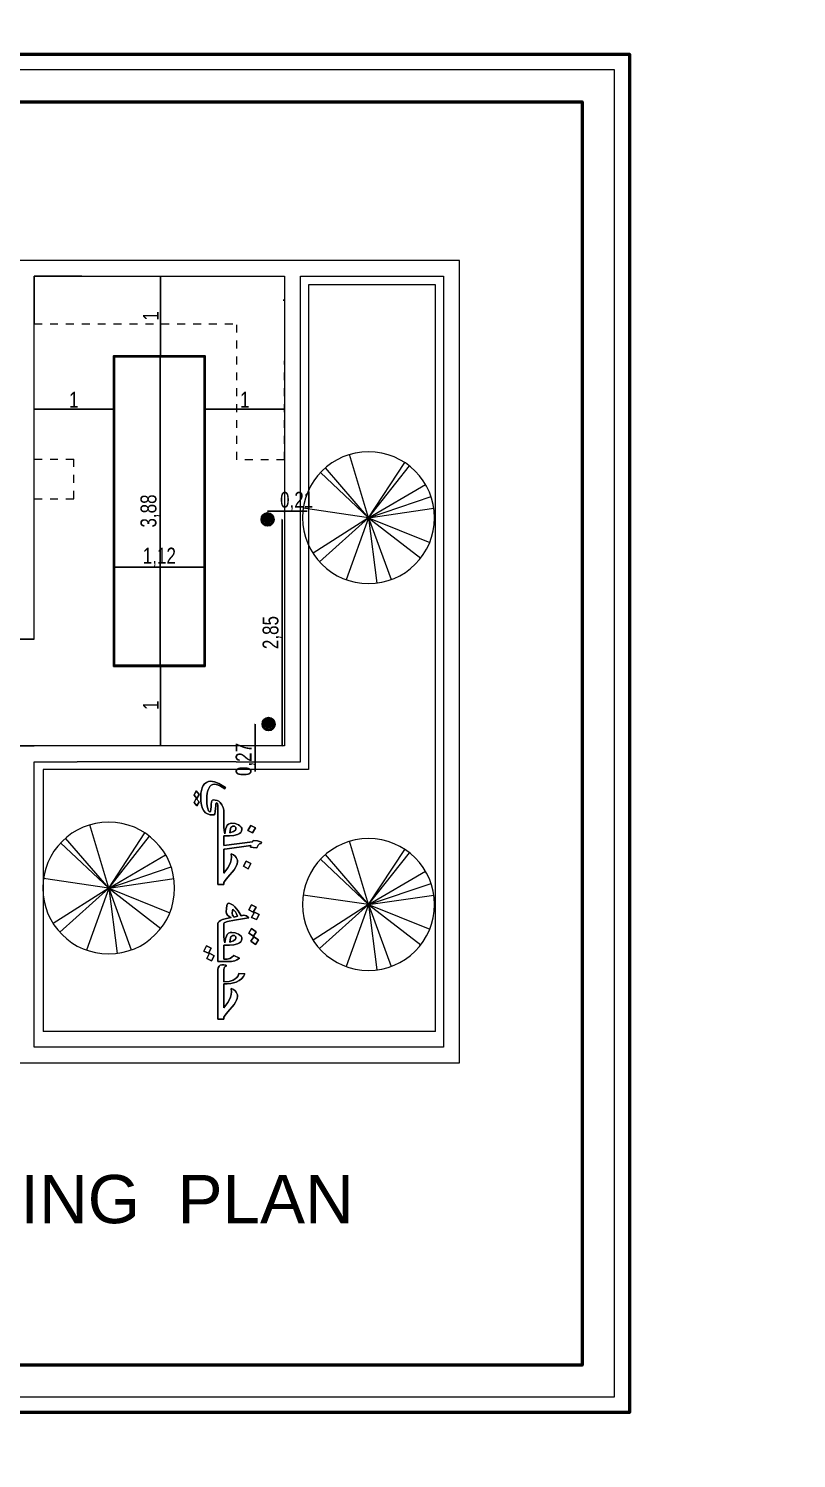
# Model space of a CAD drawing. Header units: inches. Extents: x -279 to 561, y -345 to 342.
# Drawn here: x -159.48 to -149.82, y -80.89 to -62.9 of the extents above; entities that cross this region are included whole.
import ezdxf

# ---------------------------------------------------------------- set-up
doc = ezdxf.new("R2010")
doc.units = ezdxf.units.IN
doc.header["$LTSCALE"] = 0.5
doc.header["$MEASUREMENT"] = 0
doc.linetypes.add('HIDDEN', pattern=[0.375, 0.25, -0.125])
for name, color, linetype in [('CADER', 7, 'Continuous'), ('CEILING FIXTURES LEGENDS$0$E-LTG', 1, 'Continuous'), ('PDF_A-WALL', 7, 'Continuous'), ('S-DIM', 7, 'Continuous'), ('WAL', 7, 'Continuous'), ('WallHatch-ALCHEMY', 7, 'Continuous')]:
    doc.layers.add(name, color=color, linetype=linetype)
for name, color, linetype, lineweight in [('es.writing', 144, 'Continuous', 9), ('G-ANNO-HLIN', 5, 'Continuous', 50), ('L-PLNT', 71, 'Continuous', 9)]:
    doc.layers.add(name, color=color, linetype=linetype, lineweight=lineweight)
doc.styles.add('ROM', font='AGENCYR.TTF', dxfattribs={"width": 0.8})
doc.styles.get("Standard").update_dxf_attribs({"font": 'arial.ttf'})
doc.dimstyles.new('Copy(9) of ISO-25', dxfattribs={"dimtxt": 0.2, "dimasz": 0.02, "dimexe": 0.05, "dimexo": 0.05, "dimgap": 0.02, "dimtad": 1, "dimtxsty": 'ROM', "dimblk": 'ARCHTICK', "dimcen": 0.03, "dimse1": 1, "dimse2": 1, "dimclrd": 248, "dimclrt": 248, "dimadec": 0, "dimazin": 0, "dimtfac": 1, "dimtmove": 0, "dimatfit": 3, "dimldrblk": 'DOT', "dimfxl": 1, "dimarcsym": 0})
doc.dimstyles.get("Standard").update_dxf_attribs({"dimtxt": 0.18, "dimasz": 0.18, "dimexe": 0.18, "dimexo": 0.0625, "dimgap": 0.09, "dimtad": 0, "dimtih": 1, "dimtoh": 1, "dimzin": 0, "dimdsep": 46, "dimtxsty": 'Standard', "dimcen": 0.09, "dimadec": 0, "dimazin": 0, "dimtfac": 1, "dimtofl": 0, "dimtmove": 0, "dimatfit": 3, "dimfxl": 1, "dimtolj": 1, "dimtzin": 0, "dimarcsym": 0})

# ---------------------------------------------------------------- blocks, each defined once
blk = doc.blocks.new('M_RPC Tree - Deciduous - Golden Chain - 5_5 Meters 2-368056-Level 1')
at = {"layer": 'L-PLNT'}
for q in [(-265, 786), (-118, 822), (312, 769), (-417, 717), (508, 656), (-693, 456), (-651, 515), (780, 283), (-795, -239), (-629, -542), (-569, -605), (-118, -822), (823, 106), (448, -699), (556, -616), (781, -280)]:
    blk.add_line((0, 0), q, dxfattribs=at)
for start, end in [(360, 180), (180, 360)]:
    blk.add_arc((0, 0), 830, start, end, dxfattribs=at)
blk = doc.blocks.new('_ArchTick')
at = {"color": 0, "linetype": 'ByBlock', "const_width": 0.15}
blk.add_lwpolyline([(-0.5, -0.5), (0.5, 0.5)], dxfattribs=at)
blk = doc.blocks.new('*D268')
at = {"layer": 'Defpoints', "color": 0, "transparency": 16777216}
for p in [(-156.477, -69.074), (-156.263, -68.973), (-156.263, -69.074)]:
    blk.add_point(p, dxfattribs=at)
at = {"layer": 'WAL', "color": 248, "lineweight": -2, "transparency": 16777216}
for p, q in [((-156.477, -68.973), (-156.263, -68.973)), ((-156.263, -68.973), (-155.98, -68.973))]:
    blk.add_line(p, q, dxfattribs=at)
at = {"layer": 'WAL', "color": 248, "lineweight": -2, "transparency": 16777216, "xscale": 0.02, "yscale": 0.02, "zscale": 0.02, "rotation": 180}
blk.add_blockref('_ArchTick', (-156.477, -68.973), dxfattribs=at)
at = {"layer": 'WAL', "color": 248, "lineweight": -2, "transparency": 16777216, "xscale": 0.02, "yscale": 0.02, "zscale": 0.02}
blk.add_blockref('_ArchTick', (-156.263, -68.973), dxfattribs=at)
at = {"layer": 'WAL', "color": 248, "transparency": 16777216, "insert": (-156.111, -68.846), "char_height": 0.2, "attachment_point": 5, "style": 'ROM'}
blk.add_mtext('0,21', dxfattribs=at)
blk = doc.blocks.new('_DOT')
at = {"color": 0, "linetype": 'ByBlock'}
blk.add_line((-0.5, 0), (-1, 0), dxfattribs=at)
at = {"color": 0, "linetype": 'ByBlock', "const_width": 0.5}
blk.add_lwpolyline([(-0.25, 0, 1), (0.25, 0, 1)], format="xyb", close=True, dxfattribs=at)
blk = doc.blocks.new('*D269')
at = {"layer": 'Defpoints', "color": 0, "transparency": 16777216}
for p in [(-156.464, -71.65), (-156.633, -71.924), (-156.464, -71.924)]:
    blk.add_point(p, dxfattribs=at)
at = {"layer": 'WAL', "color": 248, "lineweight": -2, "transparency": 16777216}
for p, q in [((-156.633, -71.65), (-156.633, -71.924)), ((-156.633, -71.924), (-156.633, -72.248))]:
    blk.add_line(p, q, dxfattribs=at)
at = {"layer": 'WAL', "color": 248, "lineweight": -2, "transparency": 16777216, "xscale": 0.02, "yscale": 0.02, "zscale": 0.02}
for p, rotation in [((-156.633, -71.65), 90), ((-156.633, -71.924), 270)]:
    blk.add_blockref('_ArchTick', p, dxfattribs=dict(at, rotation=rotation))
at = {"layer": 'WAL', "color": 248, "transparency": 16777216, "insert": (-156.76, -72.096), "char_height": 0.2, "attachment_point": 5, "rotation": 90, "style": 'ROM'}
blk.add_mtext('0,27', dxfattribs=at)
blk = doc.blocks.new('*D270')
at = {"layer": 'Defpoints', "color": 0, "transparency": 16777216}
for p in [(-156.477, -69.074), (-156.294, -69.074), (-156.442, -71.924)]:
    blk.add_point(p, dxfattribs=at)
at = {"layer": 'WAL', "color": 248, "lineweight": -2, "transparency": 16777216}
blk.add_line((-156.294, -71.924), (-156.294, -69.074), dxfattribs=at)
at = {"layer": 'WAL', "color": 248, "lineweight": -2, "transparency": 16777216, "xscale": 0.02, "yscale": 0.02, "zscale": 0.02}
for p, rotation in [((-156.294, -69.074), 90), ((-156.294, -71.924), 270)]:
    blk.add_blockref('_ArchTick', p, dxfattribs=dict(at, rotation=rotation))
at = {"layer": 'WAL', "color": 248, "transparency": 16777216, "insert": (-156.421, -70.499), "char_height": 0.2, "attachment_point": 5, "rotation": 90, "style": 'ROM'}
blk.add_mtext('2,85', dxfattribs=at)
blk = doc.blocks.new('*D84')
at = {"layer": 'Defpoints', "color": 0, "transparency": 16777216}
for p in [(-157.263, -67.66), (-156.263, -67.66), (-157.263, -67.689)]:
    blk.add_point(p, dxfattribs=at)
at = {"layer": 'WAL', "color": 248, "lineweight": -2, "transparency": 16777216}
blk.add_line((-156.263, -67.689), (-157.263, -67.689), dxfattribs=at)
at = {"layer": 'WAL', "color": 248, "lineweight": -2, "transparency": 16777216, "xscale": 0.02, "yscale": 0.02, "zscale": 0.02, "rotation": 180}
blk.add_blockref('_ArchTick', (-157.263, -67.689), dxfattribs=at)
at = {"layer": 'WAL', "color": 248, "lineweight": -2, "transparency": 16777216, "xscale": 0.02, "yscale": 0.02, "zscale": 0.02}
blk.add_blockref('_ArchTick', (-156.263, -67.689), dxfattribs=at)
at = {"layer": 'WAL', "color": 248, "transparency": 16777216, "insert": (-156.763, -67.569), "char_height": 0.2, "attachment_point": 5, "style": 'ROM'}
blk.add_mtext('1', dxfattribs=at)
blk = doc.blocks.new('*D85')
at = {"layer": 'Defpoints', "color": 0, "transparency": 16777216}
for p in [(-157.888, -66.015), (-157.825, -66.015), (-157.838, -67.015)]:
    blk.add_point(p, dxfattribs=at)
at = {"layer": 'WAL', "color": 248, "lineweight": -2, "transparency": 16777216}
blk.add_line((-157.825, -67.015), (-157.825, -66.015), dxfattribs=at)
at = {"layer": 'WAL', "color": 248, "lineweight": -2, "transparency": 16777216, "xscale": 0.02, "yscale": 0.02, "zscale": 0.02}
for p, rotation in [((-157.825, -66.015), 90), ((-157.825, -67.015), 270)]:
    blk.add_blockref('_ArchTick', p, dxfattribs=dict(at, rotation=rotation))
at = {"layer": 'WAL', "color": 248, "transparency": 16777216, "insert": (-157.945, -66.515), "char_height": 0.2, "attachment_point": 5, "rotation": 90, "style": 'ROM'}
blk.add_mtext('1', dxfattribs=at)
blk = doc.blocks.new('*D86')
at = {"layer": 'Defpoints', "color": 0, "transparency": 16777216}
for p in [(-159.414, -67.66), (-158.414, -67.66), (-159.414, -67.689)]:
    blk.add_point(p, dxfattribs=at)
at = {"layer": 'WAL', "color": 248, "lineweight": -2, "transparency": 16777216}
blk.add_line((-158.414, -67.689), (-159.414, -67.689), dxfattribs=at)
at = {"layer": 'WAL', "color": 248, "lineweight": -2, "transparency": 16777216, "xscale": 0.02, "yscale": 0.02, "zscale": 0.02, "rotation": 180}
blk.add_blockref('_ArchTick', (-159.414, -67.689), dxfattribs=at)
at = {"layer": 'WAL', "color": 248, "lineweight": -2, "transparency": 16777216, "xscale": 0.02, "yscale": 0.02, "zscale": 0.02}
blk.add_blockref('_ArchTick', (-158.414, -67.689), dxfattribs=at)
at = {"layer": 'WAL', "color": 248, "transparency": 16777216, "insert": (-158.914, -67.569), "char_height": 0.2, "attachment_point": 5, "style": 'ROM'}
blk.add_mtext('1', dxfattribs=at)
blk = doc.blocks.new('*D87')
at = {"layer": 'Defpoints', "color": 0, "transparency": 16777216}
for p in [(-157.888, -70.914), (-157.825, -70.914), (-157.838, -71.914)]:
    blk.add_point(p, dxfattribs=at)
at = {"layer": 'WAL', "color": 248, "lineweight": -2, "transparency": 16777216}
blk.add_line((-157.825, -71.914), (-157.825, -70.914), dxfattribs=at)
at = {"layer": 'WAL', "color": 248, "lineweight": -2, "transparency": 16777216, "xscale": 0.02, "yscale": 0.02, "zscale": 0.02}
for p, rotation in [((-157.825, -70.914), 90), ((-157.825, -71.914), 270)]:
    blk.add_blockref('_ArchTick', p, dxfattribs=dict(at, rotation=rotation))
at = {"layer": 'WAL', "color": 248, "transparency": 16777216, "insert": (-157.945, -71.414), "char_height": 0.2, "attachment_point": 5, "rotation": 90, "style": 'ROM'}
blk.add_mtext('1', dxfattribs=at)
blk = doc.blocks.new('*D88')
at = {"layer": 'Defpoints', "color": 0, "transparency": 16777216}
for p in [(-158.065, -67.028), (-158.065, -70.91), (-157.83, -70.91)]:
    blk.add_point(p, dxfattribs=at)
at = {"layer": 'WAL', "color": 248, "lineweight": -2, "transparency": 16777216}
blk.add_line((-157.83, -67.028), (-157.83, -70.91), dxfattribs=at)
at = {"layer": 'WAL', "color": 248, "lineweight": -2, "transparency": 16777216, "xscale": 0.02, "yscale": 0.02, "zscale": 0.02}
for p, rotation in [((-157.83, -67.028), 90), ((-157.83, -70.91), 270)]:
    blk.add_blockref('_ArchTick', p, dxfattribs=dict(at, rotation=rotation))
at = {"layer": 'WAL', "color": 248, "transparency": 16777216, "insert": (-157.957, -68.969), "char_height": 0.2, "attachment_point": 5, "rotation": 90, "style": 'ROM'}
blk.add_mtext('3,88', dxfattribs=at)
blk = doc.blocks.new('*D89')
at = {"layer": 'Defpoints', "color": 0, "transparency": 16777216}
for p in [(-158.401, -69.269), (-157.276, -69.269), (-158.401, -69.676)]:
    blk.add_point(p, dxfattribs=at)
at = {"layer": 'WAL', "color": 248, "lineweight": -2, "transparency": 16777216}
blk.add_line((-157.276, -69.676), (-158.401, -69.676), dxfattribs=at)
at = {"layer": 'WAL', "color": 248, "lineweight": -2, "transparency": 16777216, "xscale": 0.02, "yscale": 0.02, "zscale": 0.02, "rotation": 180}
blk.add_blockref('_ArchTick', (-158.401, -69.676), dxfattribs=at)
at = {"layer": 'WAL', "color": 248, "lineweight": -2, "transparency": 16777216, "xscale": 0.02, "yscale": 0.02, "zscale": 0.02}
blk.add_blockref('_ArchTick', (-157.276, -69.676), dxfattribs=at)
at = {"layer": 'WAL', "color": 248, "transparency": 16777216, "insert": (-157.838, -69.549), "char_height": 0.2, "attachment_point": 5, "style": 'ROM'}
blk.add_mtext('1,12', dxfattribs=at)
blk = doc.blocks.new('*D1071')
at = {"color": 0, "linetype": 'ByBlock', "lineweight": -2, "transparency": 16777216}
for p, q in [((558.652, 342.279), (558.652, 342.473)), ((560.652, 342.279), (560.652, 342.473)), ((558.832, 342.293), (559.172, 342.293)), ((560.472, 342.293), (560.132, 342.293))]:
    blk.add_line(p, q, dxfattribs=at)
at = {"color": 0, "linetype": 'ByBlock', "transparency": 16777216}
for points in [[(558.832, 342.323), (558.832, 342.263), (558.652, 342.293)], [(560.472, 342.323), (560.472, 342.263), (560.652, 342.293)]]:
    blk.add_solid(points, dxfattribs=at)
at = {"layer": 'Defpoints', "color": 0, "linetype": 'ByBlock', "transparency": 16777216}
for p in [(560.652, 342.293), (558.652, 342.216), (560.652, 342.216)]:
    blk.add_point(p, dxfattribs=at)
at = {"layer": 'Defpoints', "color": 0, "ltscale": 0.5, "transparency": 16777216}
for p in [(-209.5, -305.36), (-209.5, -305.81), (-209.5, -305.81)]:
    blk.add_point(p, dxfattribs=at)
at = {"layer": 'S-DIM', "color": 0, "lineweight": -2, "ltscale": 0.5, "transparency": 16777216}
for p, q in [((-209.5, -305.18), (-209.5, -305)), ((-209.563, -305.36), (-209.68, -305.36)), ((-209.563, -305.81), (-209.68, -305.81)), ((-209.5, -305.99), (-209.5, -306.17))]:
    blk.add_line(p, q, dxfattribs=at)
at = {"layer": 'S-DIM', "color": 0, "ltscale": 0.5, "transparency": 16777216}
for points in [[(-209.53, -305.18), (-209.47, -305.18), (-209.5, -305.36)], [(-209.53, -305.99), (-209.47, -305.99), (-209.5, -305.81)]]:
    blk.add_solid(points, dxfattribs=at)
at = {"color": 0, "linetype": 'ByBlock', "transparency": 16777216, "insert": (559.652, 342.293), "char_height": 0.18, "attachment_point": 5}
blk.add_mtext('\\A1;2.0000', dxfattribs=at)
at = {"layer": 'S-DIM', "color": 0, "ltscale": 0.5, "transparency": 16777216, "insert": (-209.5, -305.585), "char_height": 0.18, "attachment_point": 5}
blk.add_mtext('\\A1;0.45', dxfattribs=at)

msp = doc.modelspace()

# ---------------------------------------------------------------- hatches: boundary and pattern name
at = {"layer": 'WallHatch-ALCHEMY', "transparency": 33554687}
h = msp.add_hatch(color=1, dxfattribs=at)
h.dxf.hatch_style = 1
h.paths.add_polyline_path([(-156.422, -69.074, 1), (-156.531, -69.074, 1)])
h = msp.add_hatch(color=1, dxfattribs=at)
h.dxf.hatch_style = 1
h.paths.add_polyline_path([(-156.41, -71.65, 1), (-156.518, -71.65, 1)])

# ---------------------------------------------------------------- linework, layer by layer
for p, q in [((-159.414, -66.015), (-159.414, -66.615)), ((-159.414, -66.015), (-158.814, -66.015)), ((-158.414, -67.517), (-158.414, -68.075)), ((-159.414, -70.58), (-160.696, -70.58)), ((-159.414, -71.924), (-160.747, -71.924))]:
    msp.add_line(p, q)
at = {"color": 250, "linetype": 'Continuous', "ltscale": 0.3}
msp.add_lwpolyline([(-156.273, -66.325), (-156.273, -66.305)], dxfattribs=at)
msp.add_lwpolyline([(-157.263, -70.924), (-157.263, -67.015), (-158.414, -67.015), (-158.414, -70.924)], close=True)
at = {"layer": 'CADER', "lineweight": 18}
for points in [[(-177.623, -63.218), (-151.921, -63.218), (-151.921, -80.317), (-177.623, -80.317)], [(-177.428, -63.414), (-152.116, -63.414), (-152.116, -80.121), (-177.428, -80.121)]]:
    msp.add_lwpolyline(points, close=True, dxfattribs=at)
at = {"layer": 'CEILING FIXTURES LEGENDS$0$E-LTG'}
msp.add_lwpolyline([(-157.276, -70.91), (-157.276, -67.028), (-158.401, -67.028), (-158.401, -70.91)], close=True, dxfattribs=at)
for centre, radius in [((-156.477, -69.074), 0.0819), ((-156.477, -69.074), 0.0711), ((-156.477, -69.074), 0.0711), ((-156.477, -69.074), 0.0711), ((-156.477, -69.074), 0.0711), ((-156.477, -69.074), 0.0541), ((-156.477, -69.074), 0.0541), ((-156.477, -69.074), 0.0541), ((-156.464, -71.65), 0.0819), ((-156.464, -71.65), 0.0711), ((-156.464, -71.65), 0.0711), ((-156.464, -71.65), 0.0711), ((-156.464, -71.65), 0.0711), ((-156.464, -71.65), 0.0541), ((-156.464, -71.65), 0.0541), ((-156.464, -71.65), 0.0541)]:
    msp.add_circle(centre, radius, dxfattribs=at)
at = {"layer": 'es.writing', "color": 18, "linetype": 'HIDDEN', "lineweight": 5, "ltscale": 0.08, "true_color": 0x000000}
for p, q in [((-159.414, -66.615), (-156.863, -66.615)), ((-159.414, -68.315), (-158.914, -68.315)), ((-158.914, -68.815), (-158.914, -68.315)), ((-159.414, -68.815), (-158.914, -68.815))]:
    msp.add_line(p, q, dxfattribs=at)
msp.add_lwpolyline([(-156.263, -68.324), (-156.262, -67.08), (-156.263, -68.324), (-156.862, -68.324), (-156.863, -66.615)], dxfattribs=at)
at = {"layer": 'G-ANNO-HLIN', "color": 0}
for points in [[(-177.623, -63.218), (-151.921, -63.218), (-151.921, -80.317), (-177.623, -80.317)], [(-177.024, -63.818), (-152.52, -63.818), (-152.52, -79.718), (-177.024, -79.718)]]:
    msp.add_lwpolyline(points, close=True, dxfattribs=at)
at = {"layer": 'PDF_A-WALL', "lineweight": 9}
for p, q in [((-154.062, -65.815), (-168.067, -65.815)), ((-156.263, -65.815), (-159.414, -65.815)), ((-154.062, -75.915), (-154.062, -65.815)), ((-159.414, -68.512), (-159.414, -66.015)), ((-159.414, -66.015), (-156.263, -66.015)), ((-156.263, -66.015), (-156.263, -71.924)), ((-156.063, -66.015), (-154.262, -66.015)), ((-156.063, -72.124), (-156.063, -66.015)), ((-154.262, -66.015), (-154.262, -75.715)), ((-154.362, -66.121), (-155.962, -66.121)), ((-155.962, -66.121), (-155.962, -72.221)), ((-154.362, -75.521), (-154.362, -66.121)), ((-159.414, -70.58), (-159.414, -68.512)), ((-158.873, -71.924), (-159.414, -71.924)), ((-156.873, -71.924), (-158.873, -71.924)), ((-156.263, -71.924), (-156.873, -71.924)), ((-159.414, -75.715), (-159.414, -72.124)), ((-159.414, -72.124), (-158.873, -72.124)), ((-156.873, -72.124), (-158.873, -72.124)), ((-156.873, -72.124), (-156.063, -72.124)), ((-155.962, -72.221), (-159.302, -72.221)), ((-159.302, -72.221), (-159.302, -75.521)), ((-157.374, -72.492), (-157.402, -72.545)), ((-157.402, -72.545), (-157.374, -72.492)), ((-157.336, -72.535), (-157.374, -72.492)), ((-157.374, -72.492), (-157.336, -72.535)), ((-157.31, -72.485), (-157.315, -72.522)), ((-157.315, -72.522), (-157.31, -72.485)), ((-157.3, -72.453), (-157.31, -72.485)), ((-157.31, -72.485), (-157.3, -72.453)), ((-157.287, -72.425), (-157.3, -72.453)), ((-157.3, -72.453), (-157.287, -72.425)), ((-157.269, -72.401), (-157.287, -72.425)), ((-157.287, -72.425), (-157.269, -72.401)), ((-157.247, -72.384), (-157.269, -72.401)), ((-157.269, -72.401), (-157.247, -72.384)), ((-157.222, -72.373), (-157.247, -72.384)), ((-157.247, -72.384), (-157.222, -72.373)), ((-157.24, -72.556), (-157.236, -72.52)), ((-157.236, -72.52), (-157.24, -72.556)), ((-157.236, -72.52), (-157.228, -72.488)), ((-157.228, -72.488), (-157.236, -72.52)), ((-157.228, -72.488), (-157.217, -72.46)), ((-157.217, -72.46), (-157.228, -72.488)), ((-157.194, -72.37), (-157.222, -72.373)), ((-157.222, -72.373), (-157.194, -72.37)), ((-157.217, -72.46), (-157.202, -72.437)), ((-157.202, -72.437), (-157.217, -72.46)), ((-157.202, -72.437), (-157.185, -72.421)), ((-157.185, -72.421), (-157.202, -72.437)), ((-157.169, -72.372), (-157.194, -72.37)), ((-157.194, -72.37), (-157.169, -72.372)), ((-157.185, -72.421), (-157.164, -72.411)), ((-157.164, -72.411), (-157.185, -72.421)), ((-157.144, -72.377), (-157.169, -72.372)), ((-157.169, -72.372), (-157.144, -72.377)), ((-157.164, -72.411), (-157.14, -72.408)), ((-157.14, -72.408), (-157.164, -72.411)), ((-157.091, -72.398), (-157.144, -72.377)), ((-157.144, -72.377), (-157.091, -72.398)), ((-157.14, -72.408), (-157.108, -72.414)), ((-157.108, -72.414), (-157.14, -72.408)), ((-157.108, -72.414), (-157.067, -72.432)), ((-157.067, -72.432), (-157.108, -72.414)), ((-157.006, -72.45), (-157.091, -72.398)), ((-157.091, -72.398), (-157.006, -72.45)), ((-157.067, -72.432), (-157.014, -72.464)), ((-157.014, -72.464), (-157.067, -72.432)), ((-157.014, -72.464), (-157.006, -72.45)), ((-157.006, -72.45), (-157.014, -72.464)), ((-157.402, -72.545), (-157.368, -72.587)), ((-157.368, -72.587), (-157.402, -72.545)), ((-157.374, -72.587), (-157.402, -72.638)), ((-157.402, -72.638), (-157.374, -72.587)), ((-157.402, -72.638), (-157.368, -72.681)), ((-157.368, -72.681), (-157.402, -72.638)), ((-157.336, -72.628), (-157.374, -72.587)), ((-157.374, -72.587), (-157.336, -72.628)), ((-157.368, -72.587), (-157.336, -72.535)), ((-157.336, -72.535), (-157.368, -72.587)), ((-157.368, -72.681), (-157.336, -72.628)), ((-157.336, -72.628), (-157.368, -72.681)), ((-157.315, -72.522), (-157.317, -72.564)), ((-157.317, -72.564), (-157.315, -72.522)), ((-157.317, -72.564), (-157.315, -72.622)), ((-157.315, -72.622), (-157.317, -72.564)), ((-157.315, -72.622), (-157.307, -72.672)), ((-157.307, -72.672), (-157.315, -72.622)), ((-157.307, -72.672), (-157.295, -72.712)), ((-157.295, -72.712), (-157.307, -72.672)), ((-157.242, -72.598), (-157.24, -72.556)), ((-157.24, -72.556), (-157.242, -72.598)), ((-157.24, -72.653), (-157.242, -72.598)), ((-157.242, -72.598), (-157.24, -72.653)), ((-157.233, -72.701), (-157.24, -72.653)), ((-157.24, -72.653), (-157.233, -72.701)), ((-157.22, -72.742), (-157.233, -72.701)), ((-157.233, -72.701), (-157.22, -72.742)), ((-157.187, -72.69), (-157.189, -72.727)), ((-157.189, -72.727), (-157.187, -72.69)), ((-157.185, -72.657), (-157.187, -72.69)), ((-157.187, -72.69), (-157.185, -72.657)), ((-157.184, -72.633), (-157.185, -72.657)), ((-157.185, -72.657), (-157.184, -72.633)), ((-157.179, -72.617), (-157.184, -72.633)), ((-157.184, -72.633), (-157.179, -72.617)), ((-157.17, -72.608), (-157.179, -72.617)), ((-157.179, -72.617), (-157.17, -72.608)), ((-157.158, -72.605), (-157.17, -72.608)), ((-157.17, -72.608), (-157.158, -72.605)), ((-157.134, -72.607), (-157.158, -72.605)), ((-157.158, -72.605), (-157.134, -72.607)), ((-157.111, -72.613), (-157.134, -72.607)), ((-157.134, -72.607), (-157.111, -72.613)), ((-157.13, -72.71), (-157.129, -72.682)), ((-157.129, -72.682), (-157.13, -72.71)), ((-157.129, -72.682), (-157.126, -72.653)), ((-157.126, -72.653), (-157.129, -72.682)), ((-157.126, -72.653), (-157.122, -72.646)), ((-157.122, -72.646), (-157.126, -72.653)), ((-157.122, -72.646), (-157.116, -72.643)), ((-157.116, -72.643), (-157.122, -72.646)), ((-157.116, -72.643), (-157.112, -72.645)), ((-157.112, -72.645), (-157.116, -72.643)), ((-157.112, -72.645), (-157.108, -72.651)), ((-157.108, -72.651), (-157.112, -72.645)), ((-157.092, -72.622), (-157.111, -72.613)), ((-157.111, -72.613), (-157.092, -72.622)), ((-157.108, -72.651), (-157.104, -72.675)), ((-157.104, -72.675), (-157.108, -72.651)), ((-157.104, -72.675), (-157.101, -72.769)), ((-157.101, -72.769), (-157.104, -72.675)), ((-157.074, -72.636), (-157.092, -72.622)), ((-157.092, -72.622), (-157.074, -72.636)), ((-157.051, -72.665), (-157.074, -72.636)), ((-157.074, -72.636), (-157.051, -72.665)), ((-157.035, -72.702), (-157.051, -72.665)), ((-157.051, -72.665), (-157.035, -72.702)), ((-157.295, -72.712), (-157.278, -72.744)), ((-157.278, -72.744), (-157.295, -72.712)), ((-157.278, -72.744), (-157.257, -72.766)), ((-157.257, -72.766), (-157.278, -72.744)), ((-157.257, -72.766), (-157.231, -72.781)), ((-157.231, -72.781), (-157.257, -72.766)), ((-157.231, -72.781), (-157.2, -72.791)), ((-157.2, -72.791), (-157.231, -72.781)), ((-157.212, -72.753), (-157.22, -72.742)), ((-157.22, -72.742), (-157.212, -72.753)), ((-157.203, -72.756), (-157.212, -72.753)), ((-157.212, -72.753), (-157.203, -72.756)), ((-157.197, -72.754), (-157.203, -72.756)), ((-157.203, -72.756), (-157.197, -72.754)), ((-157.2, -72.791), (-157.163, -72.794)), ((-157.163, -72.794), (-157.2, -72.791)), ((-157.193, -72.75), (-157.197, -72.754)), ((-157.197, -72.754), (-157.193, -72.75)), ((-157.189, -72.727), (-157.193, -72.75)), ((-157.193, -72.75), (-157.189, -72.727)), ((-157.163, -72.794), (-157.149, -72.791)), ((-157.149, -72.791), (-157.163, -72.794)), ((-157.149, -72.791), (-157.141, -72.782)), ((-157.141, -72.782), (-157.149, -72.791)), ((-157.141, -72.782), (-157.134, -72.754)), ((-157.134, -72.754), (-157.141, -72.782)), ((-157.134, -72.754), (-157.13, -72.71)), ((-157.13, -72.71), (-157.134, -72.754)), ((-157.101, -72.769), (-157.101, -72.813)), ((-157.101, -72.813), (-157.101, -72.769)), ((-157.101, -72.813), (-157.101, -72.841)), ((-157.101, -72.841), (-157.101, -72.813)), ((-157.101, -72.841), (-157.101, -73.029)), ((-157.101, -73.029), (-157.101, -72.841)), ((-157.028, -72.735), (-157.035, -72.702)), ((-157.035, -72.702), (-157.028, -72.735)), ((-157.025, -72.769), (-157.028, -72.735)), ((-157.028, -72.735), (-157.025, -72.769)), ((-157.025, -72.813), (-157.025, -72.769)), ((-157.025, -72.769), (-157.025, -72.813)), ((-157.025, -72.841), (-157.025, -72.813)), ((-157.025, -72.813), (-157.025, -72.841)), ((-157.025, -72.95), (-157.025, -72.841)), ((-157.025, -72.841), (-157.025, -72.95)), ((-157.101, -73.029), (-157.101, -73.058)), ((-157.101, -73.058), (-157.101, -73.029)), ((-157.101, -73.058), (-157.101, -73.199)), ((-157.101, -73.199), (-157.101, -73.058)), ((-157.023, -72.992), (-157.025, -72.95)), ((-157.025, -72.95), (-157.023, -72.992)), ((-157.025, -73.18), (-157.025, -73.058)), ((-157.025, -73.058), (-156.956, -73.058)), ((-156.956, -73.058), (-157.025, -73.058)), ((-157.025, -73.058), (-157.025, -73.18)), ((-157.015, -73.03), (-157.023, -72.992)), ((-157.023, -72.992), (-157.015, -73.03)), ((-157.005, -72.975), (-157.015, -73.03)), ((-157.015, -73.03), (-157.005, -72.975)), ((-156.995, -72.943), (-157.005, -72.975)), ((-157.005, -72.975), (-156.995, -72.943)), ((-156.983, -72.923), (-156.995, -72.943)), ((-156.995, -72.943), (-156.983, -72.923)), ((-156.967, -72.909), (-156.983, -72.923)), ((-156.983, -72.923), (-156.967, -72.909)), ((-156.948, -72.9), (-156.967, -72.909)), ((-156.967, -72.909), (-156.948, -72.9)), ((-156.956, -73.058), (-156.901, -73.053)), ((-156.901, -73.053), (-156.956, -73.058)), ((-156.95, -73.02), (-156.943, -72.967)), ((-156.943, -72.967), (-156.95, -73.02)), ((-156.904, -73.002), (-156.95, -73.02)), ((-156.95, -73.02), (-156.904, -73.002)), ((-156.925, -72.897), (-156.948, -72.9)), ((-156.948, -72.9), (-156.925, -72.897)), ((-156.943, -72.967), (-156.937, -72.953)), ((-156.937, -72.953), (-156.943, -72.967)), ((-156.937, -72.953), (-156.928, -72.943)), ((-156.928, -72.943), (-156.937, -72.953)), ((-156.928, -72.943), (-156.917, -72.937)), ((-156.917, -72.937), (-156.928, -72.943)), ((-156.883, -72.903), (-156.925, -72.897)), ((-156.925, -72.897), (-156.883, -72.903)), ((-156.917, -72.937), (-156.903, -72.935)), ((-156.903, -72.935), (-156.917, -72.937)), ((-156.882, -72.984), (-156.904, -73.002)), ((-156.904, -73.002), (-156.882, -72.984)), ((-156.903, -72.935), (-156.892, -72.937)), ((-156.892, -72.937), (-156.903, -72.935)), ((-156.901, -73.053), (-156.854, -73.041)), ((-156.854, -73.041), (-156.901, -73.053)), ((-156.892, -72.937), (-156.883, -72.943)), ((-156.883, -72.943), (-156.892, -72.937)), ((-156.843, -72.919), (-156.883, -72.903)), ((-156.883, -72.903), (-156.843, -72.919)), ((-156.883, -72.943), (-156.877, -72.952)), ((-156.877, -72.952), (-156.883, -72.943)), ((-156.876, -72.974), (-156.882, -72.984)), ((-156.882, -72.984), (-156.876, -72.974)), ((-156.877, -72.952), (-156.875, -72.962)), ((-156.875, -72.962), (-156.877, -72.952)), ((-156.875, -72.962), (-156.876, -72.974)), ((-156.876, -72.974), (-156.875, -72.962)), ((-156.854, -73.041), (-156.83, -73.029)), ((-156.83, -73.029), (-156.854, -73.041)), ((-156.824, -72.932), (-156.843, -72.919)), ((-156.843, -72.919), (-156.824, -72.932)), ((-156.83, -73.029), (-156.813, -73.015)), ((-156.813, -73.015), (-156.83, -73.029)), ((-156.81, -72.947), (-156.824, -72.932)), ((-156.824, -72.932), (-156.81, -72.947)), ((-156.813, -73.015), (-156.803, -72.998)), ((-156.803, -72.998), (-156.813, -73.015)), ((-156.802, -72.962), (-156.81, -72.947)), ((-156.81, -72.947), (-156.802, -72.962)), ((-156.803, -72.998), (-156.799, -72.979)), ((-156.799, -72.979), (-156.803, -72.998)), ((-156.799, -72.979), (-156.802, -72.962)), ((-156.802, -72.962), (-156.799, -72.979)), ((-156.689, -72.926), (-156.724, -72.989)), ((-156.724, -72.989), (-156.689, -72.926)), ((-156.724, -72.989), (-156.665, -73.02)), ((-156.665, -73.02), (-156.724, -72.989)), ((-156.63, -72.955), (-156.689, -72.926)), ((-156.689, -72.926), (-156.63, -72.955)), ((-156.665, -73.02), (-156.63, -72.955)), ((-156.63, -72.955), (-156.665, -73.02)), ((-157.101, -73.199), (-157.101, -73.227)), ((-157.101, -73.227), (-157.101, -73.199)), ((-157.101, -73.227), (-157.101, -73.67)), ((-157.101, -73.67), (-157.101, -73.227)), ((-156.668, -73.133), (-157.025, -73.18)), ((-157.025, -73.18), (-156.668, -73.133)), ((-157.025, -73.528), (-157.025, -73.227)), ((-157.025, -73.227), (-157.016, -73.227)), ((-157.016, -73.227), (-157.025, -73.227)), ((-157.025, -73.227), (-157.025, -73.528)), ((-157.016, -73.227), (-156.686, -73.18)), ((-156.686, -73.18), (-157.016, -73.227)), ((-156.686, -73.18), (-156.693, -73.198)), ((-156.693, -73.198), (-156.686, -73.18)), ((-156.693, -73.198), (-156.657, -73.205)), ((-156.657, -73.205), (-156.693, -73.198)), ((-156.658, -73.114), (-156.668, -73.133)), ((-156.668, -73.133), (-156.658, -73.114)), ((-156.603, -73.12), (-156.658, -73.114)), ((-156.658, -73.114), (-156.603, -73.12)), ((-156.657, -73.205), (-156.611, -73.208)), ((-156.611, -73.208), (-156.657, -73.205)), ((-156.611, -73.208), (-156.595, -73.174)), ((-156.595, -73.174), (-156.611, -73.208)), ((-156.554, -73.138), (-156.603, -73.12)), ((-156.603, -73.12), (-156.554, -73.138)), ((-156.595, -73.174), (-156.58, -73.157)), ((-156.58, -73.157), (-156.595, -73.174)), ((-156.58, -73.157), (-156.559, -73.152)), ((-156.559, -73.152), (-156.58, -73.157)), ((-156.559, -73.152), (-156.554, -73.138)), ((-156.554, -73.138), (-156.559, -73.152)), ((-156.943, -73.393), (-156.956, -73.424)), ((-156.956, -73.424), (-156.943, -73.393)), ((-156.934, -73.36), (-156.943, -73.393)), ((-156.943, -73.393), (-156.934, -73.36)), ((-156.906, -73.297), (-156.934, -73.284)), ((-156.934, -73.284), (-156.931, -73.326)), ((-156.931, -73.326), (-156.934, -73.284)), ((-156.934, -73.284), (-156.906, -73.297)), ((-156.931, -73.326), (-156.934, -73.36)), ((-156.934, -73.36), (-156.931, -73.326)), ((-156.883, -73.315), (-156.906, -73.297)), ((-156.906, -73.297), (-156.883, -73.315)), ((-156.871, -73.33), (-156.883, -73.315)), ((-156.883, -73.315), (-156.871, -73.33)), ((-156.863, -73.347), (-156.871, -73.33)), ((-156.871, -73.33), (-156.863, -73.347)), ((-156.866, -73.431), (-156.858, -73.408)), ((-156.858, -73.408), (-156.866, -73.431)), ((-156.857, -73.365), (-156.863, -73.347)), ((-156.863, -73.347), (-156.857, -73.365)), ((-156.858, -73.408), (-156.856, -73.386)), ((-156.856, -73.386), (-156.858, -73.408)), ((-156.856, -73.386), (-156.857, -73.365)), ((-156.857, -73.365), (-156.856, -73.386)), ((-156.746, -73.378), (-156.78, -73.441)), ((-156.78, -73.441), (-156.746, -73.378)), ((-156.686, -73.407), (-156.746, -73.378)), ((-156.746, -73.378), (-156.686, -73.407)), ((-156.721, -73.472), (-156.686, -73.407)), ((-156.686, -73.407), (-156.721, -73.472)), ((-156.975, -73.458), (-157.025, -73.528)), ((-157.025, -73.528), (-156.975, -73.458)), ((-157.011, -73.619), (-156.976, -73.577)), ((-156.976, -73.577), (-157.011, -73.619)), ((-156.976, -73.577), (-156.897, -73.485)), ((-156.897, -73.485), (-156.976, -73.577)), ((-156.956, -73.424), (-156.975, -73.458)), ((-156.975, -73.458), (-156.956, -73.424)), ((-156.897, -73.485), (-156.879, -73.457)), ((-156.879, -73.457), (-156.897, -73.485)), ((-156.879, -73.457), (-156.866, -73.431)), ((-156.866, -73.431), (-156.879, -73.457)), ((-156.78, -73.441), (-156.721, -73.472)), ((-156.721, -73.472), (-156.78, -73.441)), ((-157.101, -73.67), (-157.025, -73.67)), ((-157.025, -73.67), (-157.101, -73.67)), ((-157.025, -73.645), (-157.011, -73.619)), ((-157.011, -73.619), (-157.025, -73.645)), ((-157.025, -73.67), (-157.025, -73.645)), ((-157.025, -73.645), (-157.025, -73.67)), ((-156.99, -73.936), (-156.995, -73.971)), ((-156.995, -73.971), (-156.99, -73.936)), ((-156.982, -73.913), (-156.99, -73.936)), ((-156.99, -73.936), (-156.982, -73.913)), ((-156.978, -73.907), (-156.982, -73.913)), ((-156.982, -73.913), (-156.978, -73.907)), ((-156.973, -73.905), (-156.978, -73.907)), ((-156.978, -73.907), (-156.973, -73.905)), ((-156.953, -73.908), (-156.973, -73.905)), ((-156.973, -73.905), (-156.953, -73.908)), ((-156.933, -73.916), (-156.953, -73.908)), ((-156.953, -73.908), (-156.933, -73.916)), ((-156.911, -73.93), (-156.933, -73.916)), ((-156.933, -73.916), (-156.911, -73.93)), ((-156.889, -73.95), (-156.911, -73.93)), ((-156.911, -73.93), (-156.889, -73.95)), ((-156.846, -74.001), (-156.889, -73.95)), ((-156.889, -73.95), (-156.846, -74.001)), ((-156.679, -73.924), (-156.714, -73.989)), ((-156.714, -73.989), (-156.679, -73.924)), ((-156.62, -73.955), (-156.679, -73.924)), ((-156.679, -73.924), (-156.62, -73.955)), ((-156.656, -74.018), (-156.62, -73.955)), ((-156.62, -73.955), (-156.656, -74.018)), ((-157.086, -74.134), (-157.097, -74.146)), ((-157.097, -74.146), (-157.086, -74.134)), ((-157.069, -74.122), (-157.086, -74.134)), ((-157.086, -74.134), (-157.069, -74.122)), ((-157.044, -74.11), (-157.069, -74.122)), ((-157.069, -74.122), (-157.044, -74.11)), ((-156.995, -74.096), (-157.044, -74.11)), ((-157.044, -74.11), (-156.995, -74.096)), ((-157.014, -74.148), (-156.981, -74.135)), ((-156.981, -74.135), (-157.014, -74.148)), ((-156.995, -73.971), (-156.997, -74.014)), ((-156.997, -74.014), (-156.995, -73.971)), ((-156.997, -74.014), (-156.993, -74.034)), ((-156.993, -74.034), (-156.997, -74.014)), ((-156.934, -74.085), (-156.995, -74.096)), ((-156.995, -74.096), (-156.934, -74.085)), ((-156.993, -74.034), (-156.981, -74.054)), ((-156.981, -74.054), (-156.993, -74.034)), ((-156.981, -74.054), (-156.961, -74.071)), ((-156.961, -74.071), (-156.981, -74.054)), ((-156.981, -74.135), (-156.891, -74.118)), ((-156.891, -74.118), (-156.981, -74.135)), ((-156.961, -74.071), (-156.934, -74.085)), ((-156.934, -74.085), (-156.961, -74.071)), ((-156.922, -74.032), (-156.92, -74)), ((-156.92, -74), (-156.922, -74.032)), ((-156.916, -74.056), (-156.922, -74.032)), ((-156.922, -74.032), (-156.916, -74.056)), ((-156.92, -74), (-156.914, -73.98)), ((-156.914, -73.98), (-156.92, -74)), ((-156.898, -74.079), (-156.916, -74.056)), ((-156.916, -74.056), (-156.898, -74.079)), ((-156.914, -73.98), (-156.895, -73.996)), ((-156.895, -73.996), (-156.914, -73.98)), ((-156.856, -74.07), (-156.898, -74.079)), ((-156.898, -74.079), (-156.856, -74.07)), ((-156.895, -73.996), (-156.881, -74.015)), ((-156.881, -74.015), (-156.895, -73.996)), ((-156.891, -74.118), (-156.817, -74.106)), ((-156.817, -74.106), (-156.891, -74.118)), ((-156.881, -74.015), (-156.868, -74.039)), ((-156.868, -74.039), (-156.881, -74.015)), ((-156.868, -74.039), (-156.856, -74.07)), ((-156.856, -74.07), (-156.868, -74.039)), ((-156.809, -74.063), (-156.846, -74.001)), ((-156.846, -74.001), (-156.809, -74.063)), ((-156.817, -74.106), (-156.766, -74.097)), ((-156.766, -74.097), (-156.817, -74.106)), ((-156.792, -74.059), (-156.809, -74.063)), ((-156.809, -74.063), (-156.792, -74.059)), ((-156.774, -74.056), (-156.792, -74.059)), ((-156.792, -74.059), (-156.774, -74.056)), ((-156.76, -74.058), (-156.774, -74.056)), ((-156.774, -74.056), (-156.76, -74.058)), ((-156.766, -74.097), (-156.714, -74.089)), ((-156.714, -74.089), (-156.766, -74.097)), ((-156.743, -74.066), (-156.76, -74.058)), ((-156.76, -74.058), (-156.743, -74.066)), ((-156.714, -74.089), (-156.743, -74.066)), ((-156.743, -74.066), (-156.714, -74.089)), ((-156.714, -73.989), (-156.656, -74.018)), ((-156.656, -74.018), (-156.714, -73.989)), ((-156.642, -74.018), (-156.677, -74.083)), ((-156.677, -74.083), (-156.642, -74.018)), ((-156.677, -74.083), (-156.617, -74.112)), ((-156.617, -74.112), (-156.677, -74.083)), ((-156.583, -74.048), (-156.642, -74.018)), ((-156.642, -74.018), (-156.583, -74.048)), ((-156.617, -74.112), (-156.583, -74.048)), ((-156.583, -74.048), (-156.617, -74.112)), ((-157.097, -74.146), (-157.101, -74.16)), ((-157.101, -74.16), (-157.097, -74.146)), ((-157.101, -74.16), (-157.101, -74.188)), ((-157.101, -74.188), (-157.101, -74.16)), ((-157.101, -74.188), (-157.101, -74.216)), ((-157.101, -74.216), (-157.101, -74.188)), ((-157.101, -74.216), (-157.101, -74.404)), ((-157.101, -74.404), (-157.101, -74.216)), ((-157.025, -74.16), (-157.022, -74.154)), ((-157.022, -74.154), (-157.025, -74.16)), ((-157.025, -74.188), (-157.025, -74.16)), ((-157.025, -74.16), (-157.025, -74.188)), ((-157.025, -74.216), (-157.025, -74.188)), ((-157.025, -74.188), (-157.025, -74.216)), ((-157.025, -74.325), (-157.025, -74.216)), ((-157.025, -74.216), (-157.025, -74.325)), ((-157.022, -74.154), (-157.014, -74.148)), ((-157.014, -74.148), (-157.022, -74.154)), ((-156.995, -74.318), (-157.005, -74.35)), ((-157.005, -74.35), (-156.995, -74.318)), ((-156.983, -74.298), (-156.995, -74.318)), ((-156.995, -74.318), (-156.983, -74.298)), ((-156.967, -74.284), (-156.983, -74.298)), ((-156.983, -74.298), (-156.967, -74.284)), ((-156.948, -74.275), (-156.967, -74.284)), ((-156.967, -74.284), (-156.948, -74.275)), ((-156.925, -74.272), (-156.948, -74.275)), ((-156.948, -74.275), (-156.925, -74.272)), ((-156.937, -74.328), (-156.928, -74.318)), ((-156.928, -74.318), (-156.937, -74.328)), ((-156.928, -74.318), (-156.917, -74.312)), ((-156.917, -74.312), (-156.928, -74.318)), ((-156.883, -74.278), (-156.925, -74.272)), ((-156.925, -74.272), (-156.883, -74.278)), ((-156.917, -74.312), (-156.903, -74.31)), ((-156.903, -74.31), (-156.917, -74.312)), ((-156.903, -74.31), (-156.892, -74.312)), ((-156.892, -74.312), (-156.903, -74.31)), ((-156.892, -74.312), (-156.883, -74.318)), ((-156.883, -74.318), (-156.892, -74.312)), ((-156.843, -74.294), (-156.883, -74.278)), ((-156.883, -74.278), (-156.843, -74.294)), ((-156.883, -74.318), (-156.877, -74.327)), ((-156.877, -74.327), (-156.883, -74.318)), ((-156.824, -74.307), (-156.843, -74.294)), ((-156.843, -74.294), (-156.824, -74.307)), ((-156.81, -74.322), (-156.824, -74.307)), ((-156.824, -74.307), (-156.81, -74.322)), ((-156.679, -74.225), (-156.714, -74.283)), ((-156.714, -74.283), (-156.679, -74.225)), ((-156.714, -74.283), (-156.655, -74.319)), ((-156.655, -74.319), (-156.714, -74.283)), ((-156.62, -74.264), (-156.679, -74.225)), ((-156.679, -74.225), (-156.62, -74.264)), ((-156.655, -74.319), (-156.62, -74.264)), ((-156.62, -74.264), (-156.655, -74.319)), ((-157.245, -74.442), (-157.28, -74.507)), ((-157.28, -74.507), (-157.245, -74.442)), ((-157.185, -74.473), (-157.245, -74.442)), ((-157.245, -74.442), (-157.185, -74.473)), ((-157.221, -74.536), (-157.185, -74.473)), ((-157.185, -74.473), (-157.221, -74.536)), ((-157.101, -74.404), (-157.101, -74.433)), ((-157.101, -74.433), (-157.101, -74.404)), ((-157.101, -74.433), (-157.101, -74.64)), ((-157.101, -74.64), (-157.101, -74.433)), ((-157.023, -74.367), (-157.025, -74.325)), ((-157.025, -74.325), (-157.023, -74.367)), ((-157.025, -74.611), (-157.025, -74.433)), ((-157.025, -74.433), (-156.956, -74.433)), ((-156.956, -74.433), (-157.025, -74.433)), ((-157.025, -74.433), (-157.025, -74.611)), ((-157.015, -74.405), (-157.023, -74.367)), ((-157.023, -74.367), (-157.015, -74.405)), ((-157.005, -74.35), (-157.015, -74.405)), ((-157.015, -74.405), (-157.005, -74.35)), ((-156.956, -74.433), (-156.901, -74.428)), ((-156.901, -74.428), (-156.956, -74.433)), ((-156.95, -74.395), (-156.943, -74.342)), ((-156.943, -74.342), (-156.95, -74.395)), ((-156.904, -74.377), (-156.95, -74.395)), ((-156.95, -74.395), (-156.904, -74.377)), ((-156.943, -74.342), (-156.937, -74.328)), ((-156.937, -74.328), (-156.943, -74.342)), ((-156.882, -74.359), (-156.904, -74.377)), ((-156.904, -74.377), (-156.882, -74.359)), ((-156.901, -74.428), (-156.854, -74.416)), ((-156.854, -74.416), (-156.901, -74.428)), ((-156.876, -74.349), (-156.882, -74.359)), ((-156.882, -74.359), (-156.876, -74.349)), ((-156.877, -74.327), (-156.875, -74.337)), ((-156.875, -74.337), (-156.877, -74.327)), ((-156.875, -74.337), (-156.876, -74.349)), ((-156.876, -74.349), (-156.875, -74.337)), ((-156.854, -74.416), (-156.83, -74.404)), ((-156.83, -74.404), (-156.854, -74.416)), ((-156.83, -74.404), (-156.813, -74.39)), ((-156.813, -74.39), (-156.83, -74.404)), ((-156.813, -74.39), (-156.803, -74.373)), ((-156.803, -74.373), (-156.813, -74.39)), ((-156.802, -74.337), (-156.81, -74.322)), ((-156.81, -74.322), (-156.802, -74.337)), ((-156.803, -74.373), (-156.799, -74.354)), ((-156.799, -74.354), (-156.803, -74.373)), ((-156.799, -74.354), (-156.802, -74.337)), ((-156.802, -74.337), (-156.799, -74.354)), ((-156.65, -74.329), (-156.686, -74.385)), ((-156.686, -74.385), (-156.65, -74.329)), ((-156.686, -74.385), (-156.628, -74.423)), ((-156.628, -74.423), (-156.686, -74.385)), ((-156.592, -74.367), (-156.65, -74.329)), ((-156.65, -74.329), (-156.592, -74.367)), ((-156.628, -74.423), (-156.592, -74.367)), ((-156.592, -74.367), (-156.628, -74.423)), ((-157.28, -74.507), (-157.221, -74.536)), ((-157.221, -74.536), (-157.28, -74.507)), ((-157.207, -74.536), (-157.242, -74.601)), ((-157.242, -74.601), (-157.207, -74.536)), ((-157.242, -74.601), (-157.182, -74.63)), ((-157.182, -74.63), (-157.242, -74.601)), ((-157.148, -74.566), (-157.207, -74.536)), ((-157.207, -74.536), (-157.148, -74.566)), ((-157.182, -74.63), (-157.148, -74.566)), ((-157.148, -74.566), (-157.182, -74.63)), ((-157.101, -74.64), (-156.997, -74.64)), ((-156.997, -74.64), (-157.101, -74.64)), ((-157.054, -74.679), (-157.072, -74.684)), ((-157.072, -74.684), (-157.054, -74.679)), ((-157.025, -74.681), (-157.054, -74.679)), ((-157.054, -74.679), (-157.025, -74.681)), ((-156.983, -74.609), (-157.025, -74.611)), ((-157.025, -74.611), (-156.983, -74.609)), ((-156.997, -74.687), (-157.025, -74.681)), ((-157.025, -74.681), (-156.997, -74.687)), ((-156.997, -74.64), (-156.932, -74.637)), ((-156.932, -74.637), (-156.997, -74.64)), ((-156.953, -74.601), (-156.983, -74.609)), ((-156.983, -74.609), (-156.953, -74.601)), ((-156.932, -74.588), (-156.953, -74.601)), ((-156.953, -74.601), (-156.932, -74.588)), ((-156.903, -74.564), (-156.932, -74.588)), ((-156.932, -74.588), (-156.903, -74.564)), ((-156.932, -74.637), (-156.888, -74.63)), ((-156.888, -74.63), (-156.932, -74.637)), ((-156.828, -74.597), (-156.903, -74.564)), ((-156.903, -74.564), (-156.828, -74.597)), ((-156.888, -74.63), (-156.862, -74.619)), ((-156.862, -74.619), (-156.888, -74.63)), ((-156.862, -74.619), (-156.828, -74.597)), ((-156.828, -74.597), (-156.862, -74.619)), ((-157.097, -74.717), (-157.101, -74.739)), ((-157.101, -74.739), (-157.097, -74.717)), ((-157.101, -74.739), (-157.101, -74.894)), ((-157.101, -74.894), (-157.101, -74.739)), ((-157.087, -74.698), (-157.097, -74.717)), ((-157.097, -74.717), (-157.087, -74.698)), ((-157.072, -74.684), (-157.087, -74.698)), ((-157.087, -74.698), (-157.072, -74.684)), ((-157.025, -74.739), (-157.024, -74.724)), ((-157.024, -74.724), (-157.025, -74.739)), ((-157.025, -74.894), (-157.025, -74.739)), ((-157.025, -74.739), (-157.025, -74.894)), ((-157.024, -74.724), (-157.02, -74.712)), ((-157.02, -74.712), (-157.024, -74.724)), ((-157.02, -74.712), (-157.01, -74.702)), ((-157.01, -74.702), (-157.02, -74.712)), ((-157.01, -74.702), (-156.997, -74.696)), ((-156.997, -74.696), (-157.01, -74.702)), ((-156.997, -74.696), (-156.997, -74.687)), ((-156.997, -74.687), (-156.997, -74.696)), ((-156.885, -74.859), (-156.91, -74.874)), ((-156.91, -74.874), (-156.885, -74.859)), ((-156.864, -74.84), (-156.885, -74.859)), ((-156.885, -74.859), (-156.864, -74.84)), ((-156.848, -74.818), (-156.864, -74.84)), ((-156.864, -74.84), (-156.848, -74.818)), ((-156.837, -74.79), (-156.848, -74.818)), ((-156.848, -74.818), (-156.837, -74.79)), ((-156.762, -74.795), (-156.837, -74.79)), ((-156.837, -74.79), (-156.762, -74.795)), ((-156.836, -74.88), (-156.806, -74.857)), ((-156.806, -74.857), (-156.836, -74.88)), ((-156.806, -74.857), (-156.781, -74.829)), ((-156.781, -74.829), (-156.806, -74.857)), ((-156.781, -74.829), (-156.762, -74.795)), ((-156.762, -74.795), (-156.781, -74.829)), ((-157.101, -74.894), (-157.101, -74.922)), ((-157.101, -74.922), (-157.101, -74.894)), ((-157.101, -74.922), (-157.101, -75.365)), ((-157.101, -75.365), (-157.101, -74.922)), ((-156.96, -74.889), (-157.025, -74.894)), ((-157.025, -74.894), (-156.96, -74.889)), ((-157.025, -74.922), (-156.983, -74.921)), ((-156.983, -74.921), (-157.025, -74.922)), ((-157.025, -75.224), (-157.025, -74.922)), ((-157.025, -74.922), (-157.025, -75.224)), ((-156.983, -74.921), (-156.941, -74.916)), ((-156.941, -74.916), (-156.983, -74.921)), ((-156.933, -74.883), (-156.96, -74.889)), ((-156.96, -74.889), (-156.933, -74.883)), ((-156.941, -74.916), (-156.904, -74.909)), ((-156.904, -74.909), (-156.941, -74.916)), ((-156.906, -74.993), (-156.934, -74.979)), ((-156.934, -74.979), (-156.931, -75.021)), ((-156.931, -75.021), (-156.934, -74.979)), ((-156.934, -74.979), (-156.906, -74.993)), ((-156.931, -75.021), (-156.934, -75.055)), ((-156.934, -75.055), (-156.931, -75.021)), ((-156.91, -74.874), (-156.933, -74.883)), ((-156.933, -74.883), (-156.91, -74.874)), ((-156.883, -75.01), (-156.906, -74.993)), ((-156.906, -74.993), (-156.883, -75.01)), ((-156.904, -74.909), (-156.871, -74.898)), ((-156.871, -74.898), (-156.904, -74.909)), ((-156.871, -75.025), (-156.883, -75.01)), ((-156.883, -75.01), (-156.871, -75.025)), ((-156.871, -74.898), (-156.836, -74.88)), ((-156.836, -74.88), (-156.871, -74.898)), ((-156.863, -75.042), (-156.871, -75.025)), ((-156.871, -75.025), (-156.863, -75.042)), ((-156.975, -75.153), (-157.025, -75.224)), ((-157.025, -75.224), (-156.975, -75.153)), ((-156.976, -75.273), (-156.897, -75.18)), ((-156.897, -75.18), (-156.976, -75.273)), ((-156.956, -75.119), (-156.975, -75.153)), ((-156.975, -75.153), (-156.956, -75.119)), ((-156.943, -75.088), (-156.956, -75.119)), ((-156.956, -75.119), (-156.943, -75.088)), ((-156.934, -75.055), (-156.943, -75.088)), ((-156.943, -75.088), (-156.934, -75.055)), ((-156.897, -75.18), (-156.879, -75.152)), ((-156.879, -75.152), (-156.897, -75.18)), ((-156.879, -75.152), (-156.866, -75.127)), ((-156.866, -75.127), (-156.879, -75.152)), ((-156.866, -75.127), (-156.858, -75.103)), ((-156.858, -75.103), (-156.866, -75.127)), ((-156.857, -75.06), (-156.863, -75.042)), ((-156.863, -75.042), (-156.857, -75.06)), ((-156.858, -75.103), (-156.856, -75.081)), ((-156.856, -75.081), (-156.858, -75.103)), ((-156.856, -75.081), (-156.857, -75.06)), ((-156.857, -75.06), (-156.856, -75.081)), ((-157.101, -75.365), (-157.025, -75.365)), ((-157.025, -75.365), (-157.101, -75.365)), ((-157.025, -75.34), (-157.011, -75.314)), ((-157.011, -75.314), (-157.025, -75.34)), ((-157.025, -75.365), (-157.025, -75.34)), ((-157.025, -75.34), (-157.025, -75.365)), ((-157.011, -75.314), (-156.976, -75.273)), ((-156.976, -75.273), (-157.011, -75.314)), ((-154.362, -75.521), (-159.302, -75.521)), ((-154.262, -75.715), (-159.414, -75.715)), ((-169.203, -75.915), (-154.062, -75.915))]:
    msp.add_line(p, q, dxfattribs=at)

# ---------------------------------------------------------------- block references
at = {"layer": 'PDF_A-WALL', "lineweight": 9, "xscale": 0.001000000000005968, "yscale": 0.001000000000005968, "zscale": 0.001000000000005968, "rotation": 270}
for p in [(-155.206, -69.053), (-158.476, -73.714), (-155.206, -73.921)]:
    msp.add_blockref('M_RPC Tree - Deciduous - Golden Chain - 5_5 Meters 2-368056-Level 1', p, dxfattribs=at)

# ---------------------------------------------------------------- texts
msp.add_text(' GROUND FLOOR CEILING LIGHTING  PLAN', height=0.60725).set_placement((-173.114, -77.933))

# ---------------------------------------------------------------- dimensions: what is measured, and where the dimension line sits
at = {"layer": 'S-DIM', "ltscale": 0.5}
dim = msp.add_linear_dim(base=(-209.5, -305.81), p1=(-209.5, -305.36), p2=(-209.5, -305.81), angle=90, dimstyle='Standard', dxfattribs=at)
dim.commit()
dim.dimension.update_dxf_attribs({"geometry": '*D1071', "text_midpoint": (-209.5, -305.585)})
at = {"layer": 'WAL'}
for base, p1, p2, picture, middle in [((-157.825, -66.015), (-157.838, -67.015), (-157.888, -66.015), '*D85', (-157.945, -66.515)), ((-157.83, -70.91), (-158.065, -67.028), (-158.065, -70.91), '*D88', (-157.957, -68.969)), ((-156.294, -69.074), (-156.442, -71.924), (-156.477, -69.074), '*D270', (-156.421, -70.499)), ((-157.825, -70.914), (-157.838, -71.914), (-157.888, -70.914), '*D87', (-157.945, -71.414)), ((-156.633, -71.924), (-156.464, -71.65), (-156.464, -71.924), '*D269', (-156.76, -72.096))]:
    dim = msp.add_linear_dim(base=base, p1=p1, p2=p2, angle=90, dimstyle='Copy(9) of ISO-25', dxfattribs=at)
    dim.commit()
    dim.dimension.update_dxf_attribs({"geometry": picture, "text_midpoint": middle})
for base, p1, p2, picture, middle in [((-159.414, -67.689), (-158.414, -67.66), (-159.414, -67.66), '*D86', (-158.914, -67.569)), ((-157.263, -67.689), (-156.263, -67.66), (-157.263, -67.66), '*D84', (-156.763, -67.569)), ((-156.263, -68.973), (-156.477, -69.074), (-156.263, -69.074), '*D268', (-156.111, -68.846)), ((-158.4007, -69.676), (-157.2761, -69.2693), (-158.4007, -69.2693), '*D89', (-157.8384, -69.5489))]:
    dim = msp.add_linear_dim(base=base, p1=p1, p2=p2, dimstyle='Copy(9) of ISO-25', dxfattribs=at)
    dim.commit()
    dim.dimension.update_dxf_attribs({"geometry": picture, "text_midpoint": middle})

doc.saveas('drawing.dxf')
